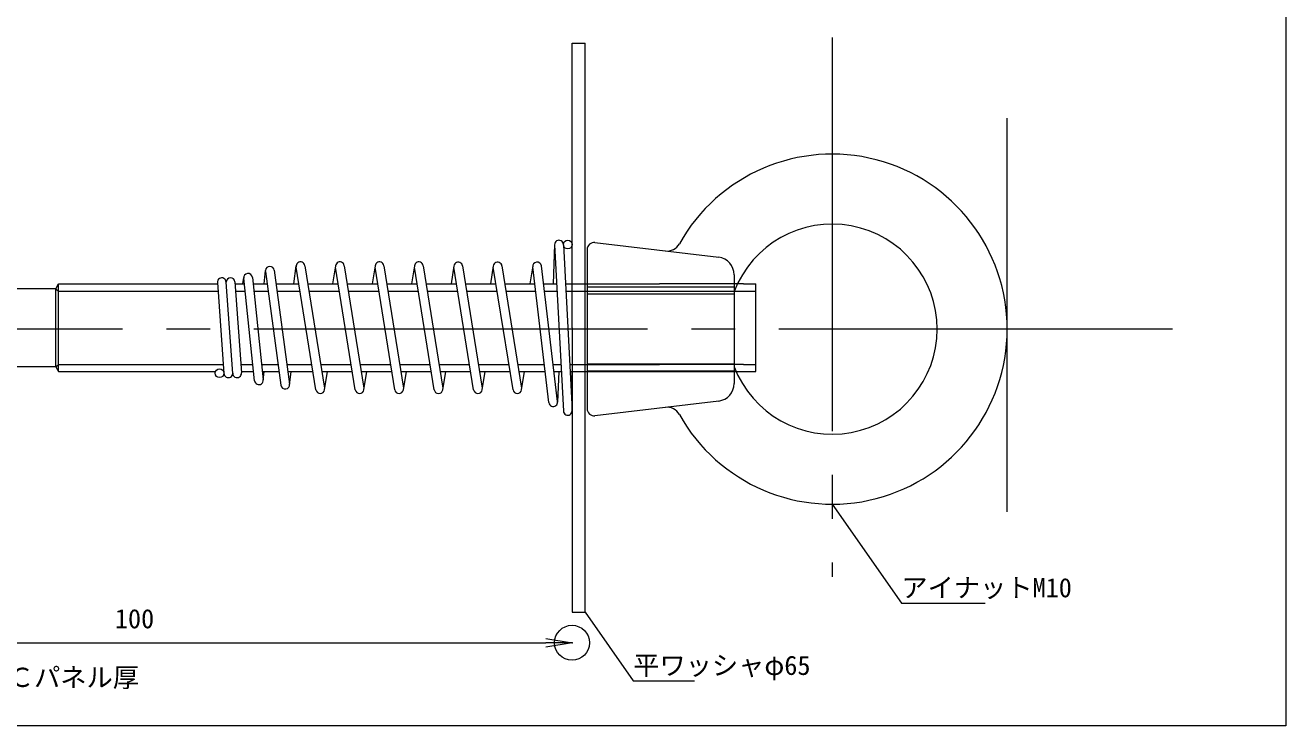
# Model space of a CAD drawing. Units: millimetres on the paper, enlarged 50 times, with parts at other scales. Extents: x -31726 to 17675, y -6980 to 6925.
# Drawn here: x 16043 to 17484, y -3588 to -2788 of the extents above; entities that cross this region are included whole.
import ezdxf
from ezdxf.enums import TextEntityAlignment as Align

# ---------------------------------------------------------------- set-up
doc = ezdxf.new("R2010")
doc.units = ezdxf.units.MM
doc.header["$LTSCALE"] = 50
doc.header["$PDMODE"] = 32
doc.header["$PDSIZE"] = 40
doc.linetypes.add('CHAIN2', pattern=[12, 9, -1, 1, -1])
for name, color, linetype, lineweight in [('0-0_通り芯', 7, 'Continuous', 18), ('0-3_設備', 7, 'Continuous', 18), ('0-7', 7, 'Continuous', 18), ('0-C', 5, 'CHAIN2', 18), ('1-F', 3, 'Continuous', 18)]:
    doc.layers.add(name, color=color, linetype=linetype, lineweight=lineweight)
doc.styles.add('ＭＳ ゴシック', font='')
doc.styles.get('ＭＳ ゴシック').set_extended_font_data('MS Gothic')

# ---------------------------------------------------------------- blocks, each defined once
blk = doc.blocks.new('_OPEN')
at = {"layer": '0-0_通り芯'}
blk.add_line((0, 0), (-50, 0), dxfattribs=at)
blk.add_lwpolyline([(-50, 8.33), (0, 0), (-50, -8.33)], dxfattribs=at)
blk = doc.blocks.new('_D251')
at = {"layer": '0-3_設備'}
blk.add_line((5171.7, 824), (9871.7, 824), dxfattribs=at)
at = {"layer": '0-7'}
for p in [(5021.7, 824), (10021.7, 824)]:
    blk.add_point(p, dxfattribs=at)
at = {"layer": '0-3_設備', "xscale": 3, "yscale": 3, "rotation": 180}
blk.add_blockref('_OPEN', (5021.7, 824), dxfattribs=at)
at = {"layer": '0-3_設備', "xscale": 3, "yscale": 3}
blk.add_blockref('_OPEN', (10021.7, 824), dxfattribs=at)
at = {"layer": '0-3_設備', "style": 'ＭＳ ゴシック'}
blk.add_text('100', height=110, dxfattribs=at).set_placement((7409.2, 874), align=Align.BOTTOM_LEFT)

msp = doc.modelspace()

# ---------------------------------------------------------------- linework, layer by layer
at = {"layer": '0-C'}
for p, q in [((16965.46, -2801.49), (16965.46, -3417.69)), ((17165.46, -3343.63), (17165.46, -2869.63)), ((17354.6, -3134.86), (15286.79, -3134.86))]:
    msp.add_line(p, q, dxfattribs=at)
at = {"layer": '1-F', "color": 5}
for p, q in [((16668.23, -3133.25), (16668.23, -2808.25)), ((16668.23, -2808.25), (16683.23, -2808.25)), ((16694.41, -3035.92), (16835.82, -3052.76)), ((16685.46, -3043.87), (16685.46, -3225.85)), ((16853.46, -3072.62), (16853.46, -3197.1)), ((16853.46, -3086.86), (16685.46, -3086.86)), ((16853.46, -3094.86), (16685.46, -3094.86)), ((16668.23, -3133.25), (16668.23, -3458.25)), ((16853.46, -3174.86), (16685.46, -3174.86)), ((16853.46, -3182.86), (16685.46, -3182.86)), ((16835.82, -3216.96), (16694.41, -3233.79)), ((16668.23, -3458.25), (16683.23, -3458.25))]:
    msp.add_line(p, q, dxfattribs=at)
at = {"layer": '1-F'}
for p, q in [((16648.23, -3038.07), (16646.59, -3083.25)), ((16648.24, -3038.51), (16658.24, -3228.51)), ((16658.24, -3038.51), (16668.22, -3227.99)), ((16668.23, -3083.25), (16668.23, -3038.25)), ((16316.35, -3083.25), (16317.9, -3067.75)), ((16327.83, -3067.58), (16345.33, -3197.58)), ((16350.24, -3083.25), (16352.92, -3062.61)), ((16375.44, -3204.04), (16352.94, -3064.04)), ((16362.81, -3062.46), (16385.31, -3202.46)), ((16397.94, -3062.46), (16394.59, -3083.25)), ((16420.44, -3204.05), (16397.94, -3064.05)), ((16407.81, -3062.46), (16430.31, -3202.46)), ((16443.12, -3062.46), (16439.77, -3083.25)), ((16465.62, -3204.04), (16443.12, -3064.04)), ((16452.99, -3062.46), (16475.49, -3202.46)), ((16488.12, -3062.46), (16484.77, -3083.25)), ((16510.62, -3204.05), (16488.12, -3064.05)), ((16497.99, -3062.46), (16520.49, -3202.46)), ((16533.21, -3062.46), (16529.86, -3083.25)), ((16555.71, -3204.04), (16533.21, -3064.04)), ((16543.09, -3062.46), (16565.59, -3202.46)), ((16578.21, -3062.46), (16574.86, -3083.25)), ((16600.71, -3204.05), (16578.21, -3064.05)), ((16588.09, -3062.46), (16610.59, -3202.46)), ((16623.26, -3062.46), (16619.91, -3083.25)), ((16641.72, -3218.84), (16623.23, -3063.84)), ((16651.65, -3217.66), (16633.16, -3062.66)), ((16262.89, -3081.61), (16270.39, -3185.61)), ((16280.39, -3185.61), (16272.86, -3081.25)), ((16282.86, -3080.89), (16290.36, -3184.89)), ((16292.04, -3083.25), (16292.91, -3075.68)), ((16305.4, -3193.78), (16292.9, -3076.78)), ((16302.85, -3075.72), (16315.35, -3192.72)), ((16317.92, -3068.92), (16335.42, -3198.92)), ((16078.23, -3088.75), (15988.23, -3088.75)), ((16078.23, -3088.75), (16081.4, -3083.25)), ((16078.23, -3177.75), (16078.23, -3088.75)), ((16081.4, -3183.25), (16081.4, -3083.25)), ((16081.4, -3083.25), (16263.01, -3083.25)), ((16283.03, -3083.25), (16293.59, -3083.25)), ((16303.65, -3083.25), (16319.85, -3083.25)), ((16329.94, -3083.25), (16356.03, -3083.25)), ((16366.15, -3083.25), (16401.03, -3083.25)), ((16411.15, -3083.25), (16446.21, -3083.25)), ((16456.34, -3083.25), (16491.21, -3083.25)), ((16501.34, -3083.25), (16536.3, -3083.25)), ((16546.43, -3083.25), (16581.3, -3083.25)), ((16591.43, -3083.25), (16625.55, -3083.25)), ((16635.62, -3083.25), (16650.59, -3083.25)), ((16660.59, -3083.25), (16768.23, -3083.25)), ((16864.23, -3083.25), (16768.23, -3083.25)), ((16864.23, -3083.25), (16878.23, -3083.25)), ((16878.23, -3183.25), (16878.23, -3083.25)), ((16078.23, -3177.75), (15988.23, -3177.75)), ((16078.23, -3177.75), (16081.4, -3183.25)), ((16081.4, -3183.25), (16260.79, -3183.25)), ((16269.96, -3183.25), (16270.22, -3183.25)), ((16269.96, -3183.25), (16270.22, -3183.25)), ((16269.96, -3183.25), (16270.22, -3183.25)), ((16290.24, -3183.25), (16304.28, -3183.25)), ((16290.34, -3185.82), (16290.64, -3183.25)), ((16314.33, -3183.25), (16333.31, -3183.25)), ((16315.35, -3193.75), (16316.4, -3183.25)), ((16343.4, -3183.25), (16372.1, -3183.25)), ((16345.33, -3198.89), (16347.36, -3183.25)), ((16382.22, -3183.25), (16417.1, -3183.25)), ((16385.31, -3204.05), (16388.66, -3183.25)), ((16427.22, -3183.25), (16462.28, -3183.25)), ((16430.31, -3204.05), (16433.66, -3183.25)), ((16472.41, -3183.25), (16507.28, -3183.25)), ((16475.49, -3204.05), (16478.84, -3183.25)), ((16517.41, -3183.25), (16552.37, -3183.25)), ((16520.49, -3204.05), (16523.84, -3183.25)), ((16562.5, -3183.25), (16597.37, -3183.25)), ((16565.59, -3204.05), (16568.93, -3183.25)), ((16607.5, -3183.25), (16637.47, -3183.25)), ((16610.59, -3204.05), (16613.93, -3183.25)), ((16647.54, -3183.25), (16655.85, -3183.25)), ((16652.96, -3183.25), (16651.68, -3218.43)), ((16665.86, -3183.25), (16768.23, -3183.25)), ((16668.23, -3228.25), (16668.23, -3183.25)), ((16768.23, -3183.25), (16864.23, -3183.25)), ((16864.23, -3183.25), (16878.23, -3183.25))]:
    msp.add_line(p, q, dxfattribs=at)
at = {"layer": '1-F', "color": 7}
for p, q in [((16078.23, -3088.75), (16081.4, -3091.37)), ((16081.4, -3091.37), (16263.59, -3091.37)), ((16283.62, -3091.37), (16294.46, -3091.37)), ((16304.52, -3091.37), (16320.94, -3091.37)), ((16331.03, -3091.37), (16357.33, -3091.37)), ((16367.46, -3091.37), (16402.33, -3091.37)), ((16412.46, -3091.37), (16447.51, -3091.37)), ((16457.64, -3091.37), (16492.51, -3091.37)), ((16502.64, -3091.37), (16537.6, -3091.37)), ((16547.73, -3091.37), (16582.6, -3091.37)), ((16592.73, -3091.37), (16626.51, -3091.37)), ((16636.58, -3091.37), (16651.02, -3091.37)), ((16661.02, -3091.37), (16768.23, -3091.37)), ((16768.23, -3091.37), (16864.23, -3091.37)), ((16864.23, -3091.37), (16878.23, -3091.37)), ((16078.23, -3177.75), (16081.4, -3175.13)), ((16081.4, -3175.13), (16269.63, -3175.13)), ((16289.66, -3175.13), (16303.41, -3175.13)), ((16313.47, -3175.13), (16332.22, -3175.13)), ((16342.31, -3175.13), (16370.79, -3175.13)), ((16380.92, -3175.13), (16415.79, -3175.13)), ((16425.92, -3175.13), (16460.97, -3175.13)), ((16471.1, -3175.13), (16505.97, -3175.13)), ((16516.1, -3175.13), (16551.07, -3175.13)), ((16561.19, -3175.13), (16596.07, -3175.13)), ((16606.19, -3175.13), (16636.5, -3175.13)), ((16646.57, -3175.13), (16655.43, -3175.13)), ((16665.44, -3175.13), (16768.23, -3175.13)), ((16864.23, -3175.13), (16768.23, -3175.13)), ((16864.23, -3175.13), (16878.23, -3175.13))]:
    msp.add_line(p, q, dxfattribs=at)
at = {"layer": '1-F'}
msp.add_lwpolyline([(14713.89, -3588.05), (14713.89, -1798.05), (17483.89, -1798.05), (17483.89, -3588.05)], close=True, dxfattribs=at)
at = {"layer": '1-F', "color": 5}
msp.add_lwpolyline([(16683.23, -3458.25), (16683.23, -3133.25), (16683.23, -2808.25)], dxfattribs=at)
at = {"layer": '1-F', "color": 7}
for points in [[(16965.46, -3334.86), (17044.56, -3447.82), (17140.33, -3447.82)], [(16683.23, -3458.25), (16738.07, -3536.58), (16808.01, -3536.58)]]:
    msp.add_lwpolyline(points, dxfattribs=at)
at = {"layer": '1-F'}
for centre in [(16663.23, -3038.25), (16265.37, -3185.25)]:
    msp.add_circle(centre, 5, dxfattribs=at)
at = {"layer": '1-F', "color": 5}
for centre, radius, start, end in [((16965.46, -3134.86), 200, 209.15685, 150.84315), ((16965.46, -3134.86), 120, 201.03947, 158.96053), ((16693.46, -3043.87), 8, 83.21103, 180), ((16776.83, -3029.62), 16, 263.21103, 330.84315), ((16833.46, -3072.62), 20, 0, 83.21103), ((16833.46, -3197.1), 20, 276.78897, 0), ((16693.46, -3225.85), 8, 180, 276.78897), ((16776.83, -3240.09), 16, 29.15685, 96.78897)]:
    msp.add_arc(centre, radius, start, end, dxfattribs=at)
at = {"layer": '1-F'}
for centre, start, end in [((16653.23, -3038.25), 0, 183.01279), ((16322.87, -3068.25), 7.6668, 174.28941), ((16357.85, -3063.05), 6.80097, 189.13018), ((16402.85, -3063.05), 6.80097, 189.13018), ((16448.03, -3063.05), 6.80097, 189.13018), ((16493.03, -3063.05), 6.80097, 189.13018), ((16538.15, -3063.25), 6.80097, 189.13018), ((16583.15, -3063.25), 6.80097, 189.13018), ((16628.2, -3063.25), 6.80097, 186.80097), ((16267.87, -3081.25), 0, 184.12477), ((16277.87, -3081.25), 4.12477, 179.99998), ((16297.87, -3076.25), 6.09821, 186.09821), ((16275.37, -3185.25), 178.70807, 0), ((16285.37, -3185.25), 180, 4.12477), ((16310.37, -3193.25), 186.09821, 6.09821), ((16340.37, -3198.25), 187.6668, 7.6668), ((16380.37, -3203.25), 189.13018, 350.85155), ((16425.37, -3203.25), 189.13018, 350.85155), ((16470.56, -3203.25), 189.13018, 350.85155), ((16515.56, -3203.25), 189.13018, 350.85155), ((16560.65, -3203.25), 189.13018, 350.85155), ((16605.65, -3203.25), 189.13018, 350.85155), ((16646.68, -3218.25), 186.66094, 6.80097), ((16663.23, -3228.25), 183.01279, 3.01696)]:
    msp.add_arc(centre, 5, start, end, dxfattribs=at)

# ---------------------------------------------------------------- block references
at = {"layer": '1-F', "xscale": 0.2, "yscale": 0.2}
msp.add_blockref('_D251', (14663.89, -3658.05), dxfattribs=at)

# ---------------------------------------------------------------- texts
at = {"layer": '1-F', "color": 7, "style": 'ＭＳ ゴシック'}
for s, p in [('アイナットM10', (17044.56, -3447.82)), ('平ワッシャφ65', (16738.07, -3536.58)), ('ＡＬＣパネル厚', (15963.36, -3550.31))]:
    msp.add_text(s, height=21.99, dxfattribs=at).set_placement(p, align=Align.BOTTOM_LEFT)

doc.saveas('drawing.dxf')
